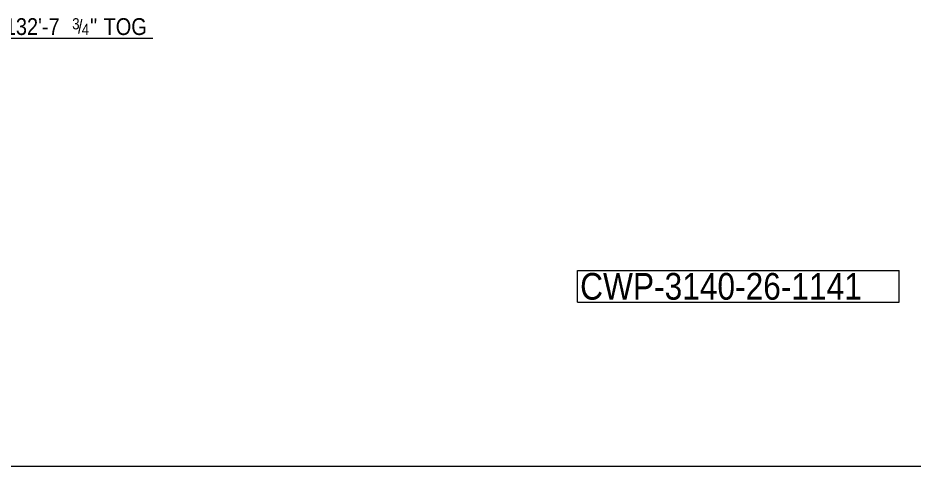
# Model space of a CAD drawing. Header units: millimetres. Extents: x -16923 to 12967, y -5402 to 13813.
# Drawn here: x 467 to 7932, y -5402 to -1670 of the extents above; entities that cross this region are included whole.
import ezdxf

# ---------------------------------------------------------------- set-up
doc = ezdxf.new("R2010")
doc.units = ezdxf.units.MM
doc.header["$LTSCALE"] = 35
doc.linetypes.add('XKITLINE00', pattern=[0])
for name, color, linetype, lineweight in [('Drawing sheet', 5, 'Continuous', 0), ('Other object type', 6, 'Continuous', 0), ('Text', 3, 'Continuous', 0)]:
    doc.layers.add(name, color=color, linetype=linetype, lineweight=lineweight)
doc.styles.add('ARIAL', font='arial.ttf')

msp = doc.modelspace()

# ---------------------------------------------------------------- linework, layer by layer
at = {"layer": 'Drawing sheet', "color": 5, "linetype": 'XKITLINE00', "lineweight": 0}
msp.add_line((-16922.616027, -5401.738344), (12967.383973, -5401.738344), dxfattribs=at)
at = {"layer": 'Other object type', "color": 5, "linetype": 'XKITLINE00', "lineweight": 0}
msp.add_line((-1666.982371, -1838.172508), (1590.145888, -1838.172508), dxfattribs=at)
at = {"layer": 'Text', "color": 7, "linetype": 'XKITLINE00', "lineweight": 0}
for p, q in [((5129.279457, -3772.920503), (7807.134032, -3772.920503)), ((5129.279457, -4037.170503), (5129.279457, -3772.920503)), ((7807.134032, -4037.170503), (7807.134032, -3772.920503)), ((5129.279457, -4037.170503), (7807.134032, -4037.170503))]:
    msp.add_line(p, q, dxfattribs=at)

# ---------------------------------------------------------------- texts
at = {"layer": 'Other object type', "color": 3, "style": 'ARIAL', "width": 0.85}
for s, height, p in [(" EL.+132'-7", 140, (-35.517528, -1811.922508)), ('3', 93.333336, (918.779347, -1765.255841)), ('/', 112.000002, (967.250704, -1797.922508)), ('"', 140, (1067.606825, -1811.922508)), (' TOG', 140, (1133.84706, -1811.922508)), ('4', 93.333336, (998.381563, -1811.922508))]:
    msp.add_text(s, height=height, dxfattribs=at).set_placement(p)
at = {"layer": 'Text', "color": 3, "style": 'ARIAL', "width": 0.85}
msp.add_text('CWP-3140-26-1141', height=222.24999666, dxfattribs=at).set_placement((5150.279457, -4016.170503))

doc.saveas('drawing.dxf')
